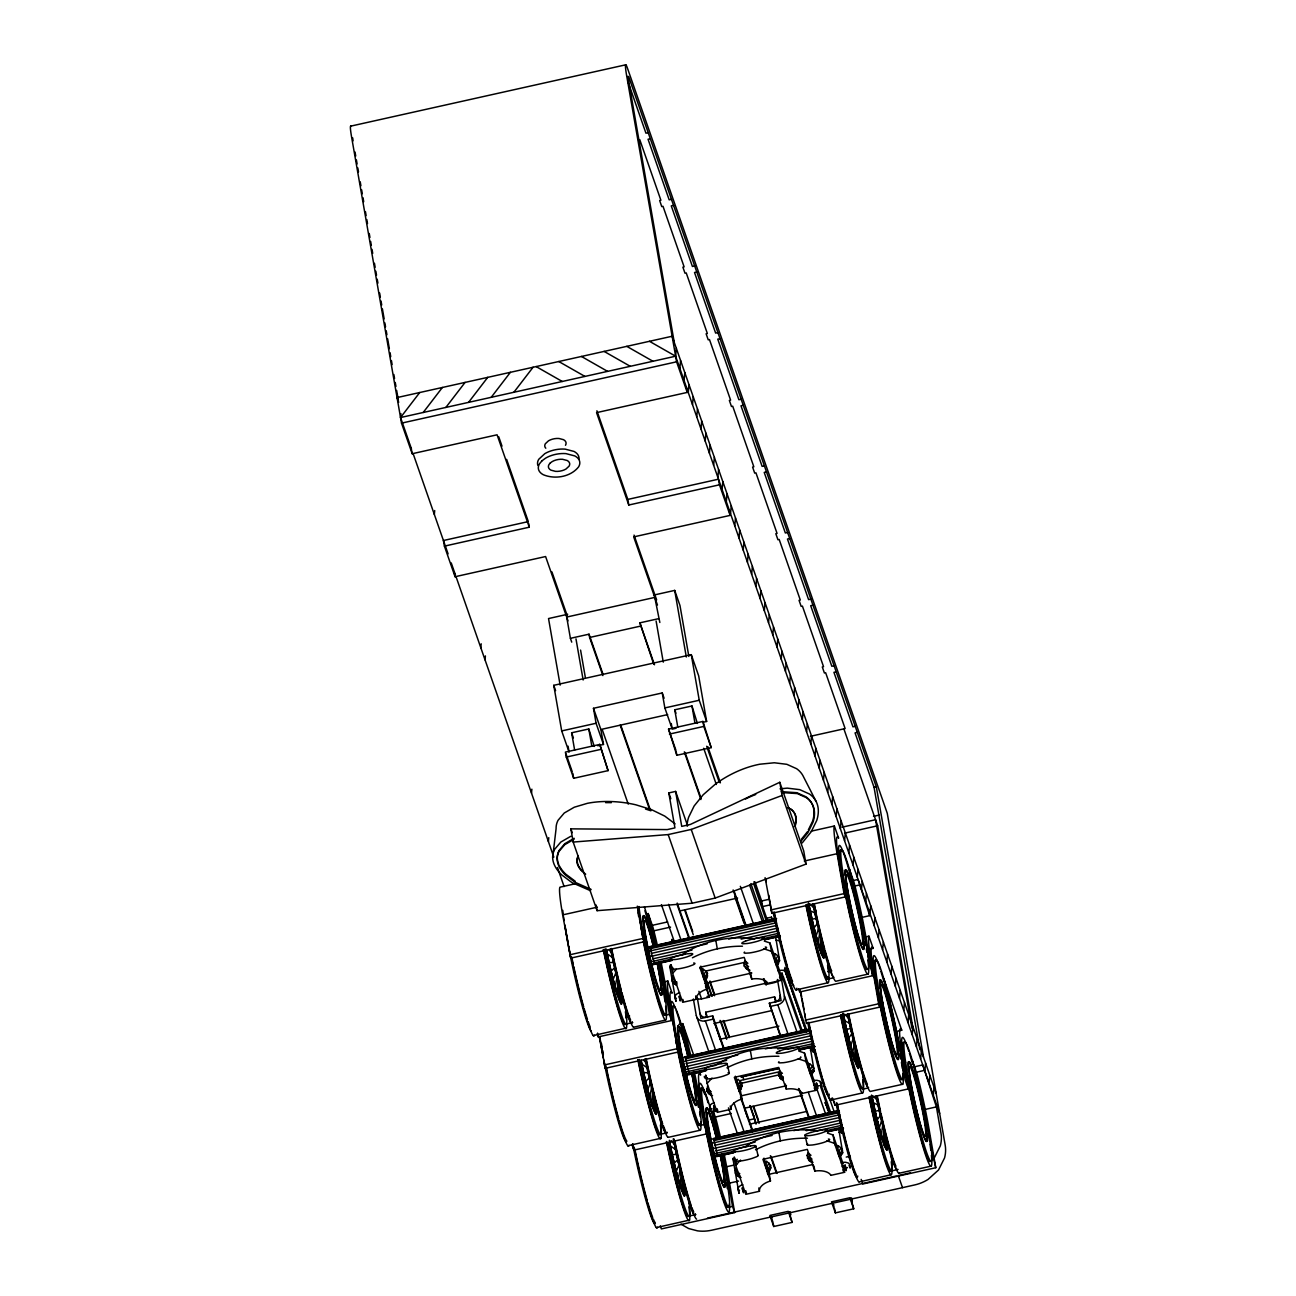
<?xml version="1.0" encoding="UTF-8"?>
<svg xmlns="http://www.w3.org/2000/svg" width="1296" height="1296" viewBox="0 0 1296 1296"><rect width="100%" height="100%" fill="white"/><g stroke="black" fill="none" stroke-linecap="round" stroke-linejoin="round"><path stroke-width="1.5" d="M822.134 952.949L822.215 943.439M856.688 1065.037L856.786 1053.616M885.233 1146.879L885.298 1137.353M619.553 1000.755L619.731 987.439M654.124 1110.931L654.302 1097.615M682.684 1190.862L682.846 1179.457M821.129 953.84L821.632 939.001M855.765 1062.153L856.138 1051.04M884.228 1145.842L884.682 1132.882M618.484 996.592L619.051 984.636M652.957 1108.76L653.719 1092.82M681.502 1190.603L682.247 1174.662M819.655 950.081L820.886 935.275M854.226 1060.258L855.457 1045.451M882.916 1140.237L883.985 1127.293M400.918 413.618L400.545 417.539L409.212 442.39M434.338 514.463L434.711 510.543M480.816 647.725L481.189 643.804M485.028 659.842L485.401 655.922M531.506 793.103L531.878 789.183M548.402 841.574L548.775 837.653M676.35 348.365L675.605 356.206L939.649 1113.41M679.833 368.323L680.578 360.482M684.061 380.441L684.806 372.6M688.289 392.558L689.018 384.718M692.501 404.66L693.247 396.819M696.73 416.777L697.475 408.937M700.958 428.895L701.703 421.054M705.186 441.013L705.915 433.172M709.398 453.13L710.143 445.289M713.626 465.248L714.371 457.407M717.854 477.349L718.6 469.508M722.083 489.467L722.828 481.626M726.311 501.584L727.04 493.744M730.523 513.702L731.268 505.861M734.751 525.82L735.496 517.979M738.979 537.937L739.724 530.096M743.207 550.055L743.936 542.214M747.419 562.156L748.165 554.315M751.648 574.274L752.393 566.433M755.876 586.391L756.621 578.551M760.104 598.509L760.849 590.668M764.332 610.627L765.061 602.786M768.544 622.744L769.289 614.903M772.772 634.862L773.518 627.021M777.001 646.963L777.746 639.122M781.229 659.081L781.958 651.24M785.441 671.198L786.186 663.358M789.669 683.316L790.414 675.475M793.897 695.434L794.642 687.593M798.125 707.551L798.871 699.71M802.354 719.669L803.083 711.828M806.566 731.77L807.311 723.929M810.794 743.888L811.539 736.047M815.022 756.005L815.767 748.165M819.25 768.123L819.979 760.282M823.462 780.241L824.207 772.4M827.69 792.358L828.436 784.517M831.919 804.46L832.664 796.619M836.147 816.577L836.892 808.736M840.375 828.695L841.104 820.854M844.587 840.812L845.332 832.972M848.815 852.93L849.56 845.089M853.043 865.048L853.789 857.207M857.272 877.165L858.001 869.324M861.484 889.267L862.229 881.426M865.712 901.384L866.457 893.543M869.94 913.502L870.685 905.661M874.168 925.619L874.913 917.779M878.396 937.737L879.125 929.896M882.608 949.855L883.354 942.014M886.837 961.972L887.582 954.131M891.065 974.074L891.81 966.233M895.293 986.191L896.022 978.35M899.505 998.309L900.25 990.468M903.733 1010.426L904.478 1002.586M907.961 1022.544L908.707 1014.703M912.19 1034.662L912.935 1026.821M916.418 1046.763L917.147 1038.922M920.63 1058.881L921.375 1051.04M924.858 1070.998L925.603 1063.157M929.086 1083.116L929.831 1075.275M933.314 1095.233L934.043 1087.393M685.39 1074.821L689.278 1073.947L685.147 1056.775L808.979 1029.17M731.527 1152.598L717.709 1156.34L713.642 1138.504L837.475 1110.883M817.922 943.78L819.85 932.197L815.054 913.016L814.471 904.624M616.815 994.081L618.241 980.359M651.175 1106.217L652.617 1092.496M679.72 1188.059L681.145 1174.338M552.663 857.612L556.097 828.565A67.165 33.161 7.6 0 1 558.058 820.303L564.262 813.013L574.258 807.23L587.38 803.326A63.115 31.153 7.6 0 1 635.866 804.816L651.386 809.595L664.767 816.107L675.119 823.9M852.169 1055.884L854.42 1042.389L852.363 1035.083M880.713 1137.726L882.949 1124.215L882.171 1121.526M614.952 987.633L617.155 976.957L611.566 952.803L609.136 949.968M649.523 1097.809L651.726 1087.133M678.067 1179.652L680.254 1168.976M815.557 937.64L818.667 928.163M850.743 1045.921L853.238 1038.339L852.412 1035.164M879.287 1127.763L881.782 1120.165L880.94 1117.006L882.9 1124.134M816.043 910.1L815.054 913.016L818.246 926.575M676.334 985.316L672.332 981.137L673.045 975.92M700.002 967.82L706.028 971.012L707.47 973.312L706.757 978.529L704.619 980.651M748.213 970.169L744.212 965.99L743.969 963.43L744.925 960.773L747.873 963.301M710.856 1095.363L706.871 1091.2L707.584 1085.983M776.515 965.941L779.593 960.725L775.672 937.057M739.174 1091.151L741.28 1088.575L741.992 1083.359L738.007 1079.195L736.371 1082.743M739.433 1177.319L735.448 1173.155L736.16 1167.939M782.735 1080.216L780.192 1078.353L778.491 1073.493L779.463 1070.836L782.411 1073.363M767.75 1173.107L770.828 1167.89L770.585 1165.315L766.584 1161.151L764.948 1164.699M810.194 1047.103L814.131 1070.788L811.037 1075.567M811.312 1162.172L808.769 1160.309L807.068 1155.449L808.04 1152.792L810.988 1155.319M838.771 1129.075L842.708 1152.743L839.614 1157.522M612.49 980.926L615.94 972.648L611.582 952.803M647.06 1091.102L650.511 1082.824L645.538 1059.059L651.305 1085.708M675.589 1172.945L679.055 1164.667L674.681 1144.805L671.02 1140.561M701.849 972.68L703.485 969.133M773.728 957.533L775.364 953.986L771.898 952.673M808.25 1067.596L809.887 1064.048L806.42 1062.72M836.827 1149.552L838.463 1146.004L834.997 1144.692M667.991 943.277L668.072 944.071M680.108 999.815L679.72 999.022M780.257 979.29L779.544 977.054M816.691 1084.185L817.015 1086.453M814.779 1089.337L814.261 1087.83M808.299 829.975L812.56 821.291A62.305 33.307 -28 0 0 805.869 796.765L796.829 792.698L781.391 791.645M706.028 971.012L702.999 975.904L704.311 979.663L707.713 975.872M775.364 953.986L777.908 955.865L774.878 960.757L776.191 964.516L779.593 960.725M740.551 1081.058L737.521 1085.967L738.833 1089.725L742.252 1085.918M809.887 1064.048L812.43 1065.928L809.401 1070.82L810.713 1074.578L814.131 1070.788M766.098 1167.923L769.127 1163.03M838.463 1146.004L841.007 1147.883L837.977 1152.776L839.29 1156.534L842.708 1152.743M934.319 1157.846L940.345 1145.81A39.026 32.886 -19.2 0 0 940.961 1133.044L936.409 1106.897L922.752 1064.939L912.919 1067.143M813.434 928.714L817.42 923.4M848.005 1038.89L851.99 1033.576L848.005 1014.169M876.55 1120.716L880.535 1115.419L876.55 1096.011M419.726 392.526L400.545 417.539L675.605 356.206L649.458 341.302M423.209 412.484L442.39 387.472M445.873 407.43L465.07 382.417M468.553 402.376L487.733 377.363M491.216 397.321L510.397 372.308M513.88 392.267L533.077 367.254M704.117 977.686L707.47 973.312M775.996 962.539L779.35 958.165L777.908 955.865M738.639 1087.733L741.992 1083.359M810.518 1072.586L813.872 1068.212L812.43 1065.928M770.585 1165.315L767.216 1169.705L767.41 1171.681L770.828 1167.89M839.095 1154.558L842.465 1150.184L841.007 1147.883M801.463 839.16L807.457 831.724M800.717 841.541L807.91 832.615L813.013 822.199A62.305 33.307 -28 0 0 806.339 797.656L797.299 793.589L781.861 792.553M802.175 842.967L811.231 831.74L816.723 820.498A67.165 35.899 -28 0 0 809.53 794.043L799.778 789.653L787.255 788.13L780.046 788.843M670.81 964.629L670.129 965.455A6.091 3.24 -9.9 0 0 670.372 967.885M558.997 851.423L564.748 844.684L574.015 839.306M695.709 995.927L696.292 999.281L682.7 1002.31L672.592 973.345L676.22 969.376M735.383 1076.198L740.437 1090.665L741.895 1099.024A15.908 8.489 -9.9 0 0 730.912 1109.311L717.223 1112.357L707.13 1083.407L711.974 1078.11M758.824 1187.946L759.407 1191.283L745.799 1194.329L735.707 1165.363L740.551 1160.066M776.498 965.504L778.637 963.382M739.157 1090.714L741.28 1088.575M767.734 1172.669L769.856 1170.547M610.659 971.498L614.693 967.739M645.23 1081.674L649.264 1077.916M673.758 1163.516L677.808 1159.758L674.698 1144.805M682.085 954.715C702.95 940.734 729.162 935.599 753.916 938.709M716.623 1064.777C737.473 1050.797 763.684 1045.645 788.454 1048.756M745.2 1146.733C766.066 1132.753 792.261 1127.617 817.031 1130.711M570.823 836.276L560.812 842.06L554.623 849.35A67.165 33.161 7.6 0 0 561.67 874.849L572.006 882.625L590.571 890.741M574.144 838.269L564.862 843.647L559.127 850.403A62.305 30.748 7.6 0 0 558.77 864.529M692.42 957.793C707.794 949.903 725.193 946.048 742.462 946.21M726.943 1067.855C742.9 1059.642 760.995 1055.867 778.896 1056.272M755.519 1149.811C771.476 1141.598 789.588 1137.823 807.473 1138.228M779.787 782.282L690.379 824.45L681.728 826.378L675.621 791.419L668.817 792.925L674.924 827.885L667.31 829.586L570.872 828.857L573.172 842.06L597.1 910.683L692.113 903.215L715.181 898.063L806.015 864.108L803.714 850.921L779.787 782.282L782.087 795.469L806.015 864.108M573.172 842.06L668.185 834.575L691.238 829.44L782.087 795.469M710.694 1065.976L706.417 1067.564A12.085 1.733 -13.2 0 0 705.947 1069.427L709.884 1069.184A11.291 1.62 -13.2 0 0 721.111 1066.673L725.387 1065.085A12.085 1.733 -13.2 0 0 725.857 1063.238L721.921 1063.465M811.004 1132.331L806.711 1133.919A12.085 1.733 -13.2 0 0 806.242 1135.782L810.178 1135.539A11.291 1.62 -13.2 0 0 821.405 1133.044L825.682 1131.44A12.085 1.733 -13.2 0 0 826.151 1129.594L822.215 1129.82M816.205 918.265L811.555 919.399L810.729 914.911M846.126 1029.575L850.775 1028.441M874.654 1111.417L879.32 1110.283M593.26 1035.569L626.422 1028.068M627.831 1145.745L660.992 1138.244M656.359 1227.587L689.537 1220.087M795.906 989.933L827.869 982.789M830.477 1100.11L862.439 1092.965M859.021 1181.952L890.968 1174.808M350.746 126.133L625.806 64.8M648.211 132.678L645.943 133.18L628.236 82.426M638.523 139.952L639.77 139.676L660.895 200.248L659.648 200.524L661.754 206.582L663.001 206.307L684.126 266.879L682.879 267.154L685.001 273.213L686.232 272.938L707.357 333.509L706.109 333.785L708.232 339.844L709.479 339.568L730.604 400.14L729.356 400.432L731.462 406.474L732.71 406.199L753.835 466.787L752.587 467.062L754.693 473.121L755.941 472.829L777.065 533.417L775.818 533.693L777.94 539.752L779.188 539.476L800.296 600.048L799.049 600.323L801.171 606.382L802.418 606.107L823.543 666.679L822.296 666.954L824.402 673.013L825.649 672.737L845.122 728.579L810.356 736.322M650.317 138.737L648.049 139.239L669.173 199.827L671.441 199.309M673.547 205.367L671.279 205.87L692.404 266.458L694.672 265.955M696.794 271.998L694.526 272.516L715.635 333.088L717.903 332.586M720.025 338.645L717.757 339.147L738.882 399.719L741.15 399.217M351.038 126.392A23.895 1.766 77.4 0 0 351.653 137.376L401.517 423.144L676.593 361.811L687.253 392.413L596.565 412.63L628.787 505.019L719.474 484.801L730.134 515.387L633.695 536.9L657.461 605.038M401.517 423.144L412.193 453.73L497.081 434.808L529.286 527.197L444.415 546.134L443.426 540.513L528.314 521.591L506.623 459.367M743.256 405.275L740.988 405.778L762.113 466.349L764.381 465.847M596.905 410.783L627.815 499.414L718.486 479.196L719.474 484.801M766.487 471.906L764.219 472.408L785.344 532.98L787.612 532.478M444.415 546.134L455.074 576.72L545.6 556.535L568.021 620.865M789.734 538.537L787.466 539.039L808.591 599.627L810.842 599.108M653.589 595.123L674.698 590.409L679.979 605.54L688.856 656.473M567.697 614.272L548.532 618.548L560.147 685.147M659.842 622.501L654.788 597.407L566.692 617.058L570.402 638.329L589.032 634.181L602.996 674.195M653.751 664.249L639.884 622.841L658.498 618.694M589.032 634.181L589.615 637.47L640.451 626.13M812.965 605.167L810.697 605.686L831.821 666.257L834.089 665.755M568.053 746.172L569.09 752.134L561.703 730.928L553.748 685.325L691.27 654.658L698.674 675.864L706.628 721.467L702.805 722.309M597.748 745.735L603.482 744.455L596.079 723.265L593.471 708.296L662.24 692.955L664.087 698.252M561.703 730.928L596.079 723.265M662.24 692.955L664.848 707.924L699.241 700.261L706.628 721.467M836.195 671.814L833.927 672.316L852.946 726.829L855.214 726.327M574.646 750.125L571.617 732.791L588.805 728.968L594.232 746.447M677.792 727.121L674.762 709.803L691.967 705.964L697.378 723.443M593.471 708.296L600.874 729.486L667.667 714.598M599.789 744.439L565.396 752.101L566.271 757.091L573.658 778.297L608.051 770.634L599.789 744.439L608.051 770.634M668.542 729.097L702.934 721.435L711.196 747.63L676.82 755.293L668.542 729.097L675.945 750.303M676.058 728.271L672.251 729.13L664.848 707.924M566.271 757.091L600.647 749.428M669.416 734.087L703.809 726.424L711.196 747.63M857.32 732.386L855.052 732.888L874.071 787.401L919.836 1049.663M874.071 787.401L876.339 786.899L923.497 1057.099M873.504 816.334L879.401 815.022M575.375 883.742L559.937 887.193A59.648 4.406 77.4 0 0 562.658 914.895L570.775 958.117L644.112 941.755L640.937 923.627A65.011 4.795 77.4 0 1 637.988 907.151M811.215 831.157L834.365 826.006L838.625 838.204A65.011 4.795 77.4 0 0 842.044 878.801L845.203 896.929L771.865 913.275L765.077 877.667M842.044 827.188L875.561 819.72L911.963 1028.327M844.571 833.15L877.667 825.779L913.388 1030.417M562.658 914.895L597.391 907.151M804.281 861.03L837.086 853.708A59.648 4.406 77.4 0 1 834.365 825.989M680.53 910.78L737.618 898.047M651.872 925.425L667.618 921.926M754.969 881.912L761.611 900.963L769.484 899.197L771.865 913.275M852.169 880.778L858.065 879.449L869.713 915.656L861.84 917.406M652.86 931.046L670.567 927.094M770.472 904.819L762.599 906.568L761.611 900.963M855.117 885.946L859.054 885.071M569.624 954.812L642.962 938.45L644.112 941.755M770.715 909.97L844.052 893.624L845.203 896.929M772.124 920.144L771.444 917.163L765.774 918.427A25.288 1.863 77.4 0 0 766.211 922.104M646.655 947.344L776.32 918.443M646.915 947.554L776.596 918.637M646.591 948.008L776.272 919.107M646.736 949.482L776.401 920.581M647.077 951.62L774.781 923.141M650.786 964.516L654.658 963.657L651.434 953.354L777.227 925.295M648.162 956.999L707.081 943.861M728.692 939.049L777.827 928.098M652.698 958.862L691.999 950.098M741.15 939.13L778.491 930.803M649.458 962.102L684.79 954.229M753.575 938.887L779.123 933.185M653.897 963.041L671.587 959.105M761.999 938.952L779.69 934.999M659.583 962.507L665.496 961.195M658.595 962.766L672.349 959.704M768.658 938.239L776.515 936.473M650.462 964.969L672.025 960.158M764.397 939.568L780.127 936.052M650.722 965.18L672.284 960.368M764.672 939.778L780.386 936.263M706.352 970.898L745.378 962.199M663.989 981.882L667.845 981.007L672.106 993.222A65.011 4.795 77.4 0 0 675.524 1033.819L678.683 1051.931L605.345 1068.293L599.206 1036.476M865.08 937.04L868.936 936.182L873.196 948.38A65.011 4.795 77.4 0 0 876.614 988.978L879.773 1007.105L806.436 1023.451L799.972 989.739M705.024 983.437L751.842 973.004M869.341 949.239L873.196 948.38M707.017 996.381L766.066 983.21M695.628 998.082A8.213 6.917 -19.2 0 0 701.557 998.924L709.414 997.11L705.542 984.361M764.105 978.804L766.082 984.474L773.955 982.724A8.213 6.917 -19.2 0 0 778.507 980.23M625.757 1016.858L629.613 1015.999M827.869 971.789L831.821 970.915M625.045 1024.261L632.756 1022.544M665.561 1015.238L669.433 1014.363L671.587 1020.551L598.25 1036.897L597.164 1033.819M827.107 979.209L833.036 977.897M868.142 974.09L836.179 981.169A65.95 5.022 77.5 0 1 813.937 904.576M633.533 1027.21L665.496 1020.082M706.563 1017.214L705.688 1012.225L774.587 996.851L775.802 1000.334M859.621 911.056A71.086 5.249 77.4 0 0 849.22 868.579L853.983 882.252A56.036 4.131 77.4 0 1 865.696 935.793L872.678 975.71L799.681 991.991L798.595 988.897M723.978 1048.253L712.67 1015.837L700.893 1018.478L697.216 997.369M780.565 1037.011L769.338 1003.201L781.132 1000.577L777.438 979.468M678.845 1024.488L682.717 1023.629L694.008 1056.013M723.881 1049.647L713.254 1019.142L705.38 1020.892L715.343 1049.485M769.921 1006.506L777.794 1004.74A8.213 6.917 -19.2 0 0 784.388 996.073L781.213 977.459M713.869 1023.516L770.958 1010.783M604.195 1064.988L677.533 1048.626L678.683 1051.931M719.847 1039.279L778.912 1026.108M805.286 1020.146L878.623 1003.801L879.773 1007.105M806.744 1029.461L801.074 1030.725A25.288 1.863 77.4 0 0 801.268 1032.41M681.534 1057.86L809.239 1029.38M685.082 1057.439L808.915 1029.834M685.228 1058.913L811.021 1030.871M681.68 1061.926L811.345 1033.009M686.054 1063.643L809.887 1036.039M682.781 1067.305L737.764 1055.041M765.272 1048.901L812.446 1038.388M683.429 1070.026L726.619 1060.387M777.713 1048.999L811.134 1041.547M684.077 1072.408L715.473 1065.393M788.195 1049.193L813.742 1043.491M684.628 1074.206L706.207 1069.394M798.579 1048.804L812.333 1045.742M693.214 1073.072L701.071 1071.322M799.34 1049.404L813.094 1046.342M688.954 1074.4L706.644 1070.464M799.016 1049.857L814.747 1046.358M685.341 1075.486L704.943 1071.112M799.276 1050.068L815.006 1046.569M897.869 1031.081L901.741 1030.223L883.807 978.788M740.81 1076.798L777.892 1068.536M741.49 1076.976L778.556 1068.714M740.567 1080.427L777.973 1072.084M739.724 1083.634L778.734 1074.935M741.199 1095.833L786.478 1085.74M712.622 1111.79L716.558 1110.915M802.418 1093.37L816.026 1090.341L814.844 1083.634M745.443 1107.999L802.548 1095.282M715.57 1116.974L731.317 1113.458M915.867 1072.31L923.724 1070.561M659.615 1134.454L667.327 1132.736M700.148 1125.414L704.003 1124.555L707.211 1133.773L633.874 1150.119L631.946 1144.595M862.634 1089.191L868.433 1087.895M902.713 1084.266L870.75 1091.345A65.95 5.022 77.5 0 1 848.507 1014.752M668.104 1137.386L700.067 1130.258M748.489 1120.117L754.385 1118.804L756.038 1124.15M749.461 1124.199L806.549 1111.482M832.405 1097.923L834.98 1105.294L908.302 1088.932L905.143 1070.804A65.011 4.795 77.4 0 1 901.724 1030.174M710.03 1139.573L837.734 1111.093M713.578 1139.168L839.371 1111.109M713.723 1140.642L839.516 1112.584M710.176 1143.639L839.84 1114.722M714.55 1145.356L838.366 1117.751M711.277 1149.017L772.157 1135.442M793.768 1130.63L840.942 1120.1M715.797 1150.88L755.114 1142.116M806.209 1130.711L841.59 1122.822M712.573 1154.12L747.889 1146.247M816.691 1130.906L842.238 1125.203M713.124 1155.935L734.702 1151.123M825.115 1130.954L840.829 1127.455M924.826 1109.489L936.409 1106.897M827.836 1131.133L841.59 1128.055M717.449 1156.129L735.14 1152.176M827.512 1131.586L843.242 1128.071M713.821 1157.198L733.439 1152.824M827.771 1131.797L843.502 1128.281M725.647 1166.951L733.261 1165.25M728.773 1183.264L738.558 1181.093M767.929 1174.532L812.965 1164.505M846.239 1157.085L850.16 1156.21M830.995 1175.326L844.603 1172.297L843.437 1165.59M688.144 1216.28L695.871 1214.563M728.676 1207.24L732.532 1206.382L734.686 1212.57L661.349 1228.916L660.28 1225.822M890.222 1171.228L898.112 1169.462M899.294 1173.188L931.257 1166.108M707.503 1218.078L896.314 1175.99M910.44 1172.848L898.274 1175.553L902.502 1187.671M924.404 1110.883A71.086 5.249 77.4 0 0 912.335 1060.598L917.098 1074.271A56.036 4.131 77.4 0 1 928.811 1127.812L935.777 1167.728L862.78 1184.009L861.16 1179.376M792.099 1222.403L788.243 1211.355L769.889 1215.454L773.728 1226.502L792.099 1222.403L789.134 1211.857M853.74 1208.795L849.884 1197.747L831.53 1201.846L835.369 1212.878L853.74 1208.795L850.775 1198.249M750.627 1145.794L754.564 1145.551A12.085 1.733 -13.2 0 1 754.094 1147.414L749.817 1149.001A11.291 1.62 -13.2 0 1 738.59 1151.512L734.654 1151.739A12.085 1.733 -13.2 0 1 735.124 1149.892L739.4 1148.288A11.291 1.62 -13.2 0 1 750.578 1145.956M608.553 962.442L613.494 962.555M643.124 1072.618L648.065 1072.732M671.668 1154.444L676.609 1154.574M591.138 889.445L575.116 882.301L565.526 875.075A62.305 30.748 7.6 0 1 558.997 851.423M645.538 809.044L650.916 810.794M764.251 941.058L769.937 942.953L779.398 970.105M763.83 948.785L771.395 951.313L781.488 980.278L767.88 983.308A15.925 8.489 -9.9 0 0 751.745 979.031L744.196 957.388L699.791 967.286L707.357 988.978A15.908 8.489 -9.9 0 0 696.373 999.265M798.79 1051.105L804.46 1053L814.552 1081.966M798.352 1058.848L805.918 1061.375L816.026 1090.341M827.366 1133.077L833.036 1134.956L843.145 1163.921M826.929 1140.804L834.494 1143.331L844.603 1172.297M814.325 1051.056L811.879 1050.408A5.702 3.046 -9.9 0 0 810.405 1050.408M842.918 1133.012L840.456 1132.364A5.702 3.046 -9.9 0 0 838.982 1132.38M712.071 1108.906L710.937 1108.469A6.091 3.24 -9.9 0 1 709.884 1105.439L711.569 1103.868A5.702 3.046 -9.9 0 1 714.274 1102.831M787.806 807.845L790.819 809.206A41.618 22.243 -28 0 1 795.29 825.584M745.654 968.29L749.914 970.38L744.212 965.99M673.774 983.437L676.609 984.83M780.192 1078.353L783.027 1079.746M708.313 1093.5L712.557 1095.574M808.769 1160.309L813.013 1162.399M736.889 1175.456L741.134 1177.546M809.239 910.181L815.087 913.113L813.467 904.073M843.809 1020.357L849.658 1023.289L851.942 1033.495M872.338 1102.199L878.202 1105.132L880.486 1115.321M788.486 807.91L791.305 809.433A41.488 22.356 -28.1 0 1 794.416 826.524M626.794 346.356L652.941 361.26M604.114 351.41L630.277 366.314M581.45 356.465L607.597 371.369M558.787 361.519L584.933 376.423M536.123 366.574L562.27 381.478M672.332 981.137L676.917 983.745L676.723 981.769M778.75 1076.053L783.319 1078.661L783.124 1076.668M706.871 1091.2L711.439 1093.808M807.327 1158.008L811.895 1160.617L811.701 1158.64L807.068 1155.449M735.448 1173.155L740.016 1175.764M680.951 1224.153L688.63 1228.527L697.507 1230.86A36.191 30.505 -19.2 0 0 711.731 1230.196L914.652 1184.949A36.191 30.505 -19.2 0 0 928.033 1179.457L938.547 1169.964L944.557 1157.927A39.026 32.886 -19.2 0 0 945.189 1145.162L887.258 813.272L627.458 68.186A23.895 1.766 77.4 0 0 626.713 76.043M606.301 953.257L612.425 957.469M640.872 1063.433L646.996 1067.645M669.416 1145.275L675.54 1149.471M743.969 963.43L748.602 966.622M672.089 978.577L675.167 980.699M778.491 1073.493L781.585 1075.615M706.612 1088.64L711.245 1091.815M735.188 1170.596L739.822 1173.771M585.679 874.12L582.471 871.706A41.618 20.542 7.6 0 1 578.113 855.911M575.246 881.264L565.639 874.055A62.305 30.748 7.6 0 1 559.532 866.133M650.803 946.696L651.434 953.354M713.642 1138.504L714.339 1139.767M810.032 904.025L814.147 908.269M844.603 1014.201L848.718 1018.445L849.658 1023.289M873.131 1096.027L877.262 1100.288L877.878 1103.512M643.707 1060.144L646.137 1062.979M829.813 1113.005L825.066 1102.442L829.537 1113.296M843.372 1171.292L842.837 1169.786M672.332 942.338L672.17 942.338M683.332 1000.885L682.814 999.378M707.114 1052.951L706.693 1051.753L707.033 1052.87M717.79 1110.834L717.158 1108.728M746.447 1192.903L745.735 1190.684M815.848 800.977L802.921 775.64A67.165 35.899 -28 0 0 796.586 768.69L786.85 764.316L774.328 762.777L759.893 764.203A63.115 33.745 -28 0 0 715.165 784.307L703.193 794.756L694.138 805.982L688.646 817.225A67.165 35.899 -28 0 0 687.058 826.07M827.269 1108.631L828.776 1112M806.711 1029.818L806.679 1030.547M805.027 1030.709L804.784 1029.883L805.124 1031M813.71 1083.926L813.742 1085.611M842.287 1165.882L842.189 1166.87M714.533 1110.089L714.355 1109.473M826.443 1104.808L829.1 1111.757M826.378 1103.787L829.748 1113.118M876.339 786.899L629.192 78.165A11.956 0.875 77.4 0 0 628.819 82.085L674.244 342.306M843.874 728.854L877.667 825.779M936.166 1093.451L672.122 336.247L397.062 397.58L398.714 402.311M872.678 975.71L868.077 955.573A71.086 5.249 77.4 0 0 860.042 913.016M908.302 1088.932L905.094 1079.73L902.664 1065.766A71.086 5.249 77.4 0 0 896.281 1031M935.777 1167.728L931.192 1147.592A71.086 5.249 77.4 0 0 924.809 1112.827M634.036 535.102L656.635 599.886M707.794 746.609L720.414 782.816M784.874 967.432L806.598 1029.769M812.527 1046.763L814.504 1052.433M784.534 969.262L806.274 1031.6M706.693 746.269L719.345 782.525M753.948 881.766L767.264 919.949M784.469 969.278L806.193 1031.616M827.933 1093.921L834.43 1112.567M840.278 1129.334L841.574 1133.06M753.802 884.099L766.454 921.407M703.696 748.278L716.315 784.485M750.87 883.58L764.154 921.683M783.432 976.957L802.046 1030.304M819.979 1081.755L830.606 1112.26M781.893 975.694L801.608 1032.248M820.157 1085.432L829.91 1113.394L826.848 1104.565M749.655 885.2L762.842 923.027M784.453 996.057L797.089 1032.28M816.367 1087.571L825.682 1114.268M740.34 886.318L753.527 924.129M777.794 1004.74L788.438 1035.245M808.38 1092.447L817.015 1117.233M674.762 709.803L675.961 713.205M734.54 892.345L745.735 924.469M733.131 889.963L745.654 925.879M639.884 622.841L654.496 664.767M685.066 752.425L701.006 798.158M736.225 899.165L744.212 922.023M764.802 981.104L766.13 984.911M684.304 751.907L700.925 799.551M734.816 896.735L744.115 923.416M763.393 978.674L765.385 984.393M769.338 1003.201L780.646 1035.617M799.259 1088.996L809.239 1117.606M798.514 1088.478L808.477 1117.071M832.972 1203.935L834.089 1207.143M691.238 829.44L715.181 898.063M675.621 791.419L687.593 825.73M668.817 792.925L670.81 798.644M668.185 834.575L692.113 903.215M620.93 725.647L650.171 809.498M685.39 910.505L692.696 931.468M709.981 981.007L714.631 994.34M723.929 1021.021L729.243 1036.265M753.835 1106.784L758.484 1120.117M771.104 1156.324L777.082 1173.479M589.615 637.47L602.899 675.589M620.185 725.128L649.409 808.979M684.628 909.986L693.279 934.756M709.884 982.4L714.533 995.733M723.168 1020.503L729.162 1037.659M742.446 1075.777L743.774 1079.584M753.073 1106.266L759.051 1123.405M770.359 1155.805L776.336 1172.961M706.952 981.121L712.217 996.268M720.803 1020.875L726.748 1037.902M750.514 1106.055L756.022 1123.259M706.855 982.514L711.472 995.765M720.058 1020.373L726.667 1039.311M749.768 1105.553L754.385 1118.804L753.802 1115.516M700.861 966.136L705.899 980.602L707.357 988.978M677.209 903.085L689.731 939.001M677.128 904.495L688.986 938.515M705.461 985.77L709.414 997.11M763.96 1158.154L769.014 1172.621L770.472 1180.98A15.908 8.489 -9.9 0 0 759.488 1191.267M741.895 1099.024L734.33 1077.332L778.734 1067.434L786.283 1089.126A15.925 8.489 -9.9 0 1 802.337 1093.387M770.472 1180.98L762.907 1159.304L807.311 1149.39L814.86 1171.082A15.925 8.489 -9.9 0 1 830.914 1175.342M740.599 1095.914L752.571 1130.225M714.825 1023.581L720.77 1040.623M744.536 1108.76L747.841 1118.221M740.502 1097.307L752.474 1131.619M668.59 904.349L681.113 940.264M698.9 991.31L701.541 998.86M551.918 571.892L567.211 615.713M705.688 1012.225L707.503 1017.441M733.957 1102.864L743.936 1131.473M570.402 638.329L571.73 642.136M602.3 729.81L628.22 804.119M770.78 1215.956L773.015 1222.355M498.717 436.736L502.006 446.164M661.414 904.64L674.455 942.03M696.956 1017.619L708.944 1051.979M728.433 1107.869L737.635 1134.259M707.778 1053.162L707.243 1051.639A25.288 1.863 77.4 0 0 707.357 1052.741M673.029 970.412L671.134 964.969L672.592 973.345M706.919 1078.645L705.672 1075.032L707.13 1083.407M736.76 1164.229L734.249 1156.988L735.707 1165.363M699.322 1071.257L700.65 1075.064A65.011 4.795 77.4 0 0 704.052 1115.662L707.211 1133.773M713.027 1110.575L716.008 1119.096A56.036 4.131 77.4 0 1 720.349 1136.803M571.617 732.791L573.399 737.91M553.748 685.325L555.595 690.622M566.012 753.867L572.184 771.541M570.872 828.857L572.2 832.68M409.601 443.491L411.399 448.691M413.213 453.875L448.092 553.894M451.235 562.918L455.463 575.035M456.062 576.769L553.829 857.142M557.458 867.526L564.1 886.561M833.603 1204.826L833.879 1204.745M616.459 992.509L621.189 1004.173L621.351 994.275A40.759 2.997 77.3 0 1 618.208 997.013A40.759 2.997 77.3 0 1 606.706 951.086M835.466 1112.567L835.126 1111.45L835.207 1112.567M770.602 920.938L770.245 919.82L770.683 921.035M735.545 1134.421L735.399 1134.778M731.333 1135.782L731.187 1136.09M679.055 1164.667L679.849 1167.534L677.792 1159.758M650.511 1082.824L651.321 1085.692M648.551 1094.099L655.76 1114.349L656.116 1106.379M615.924 990.808L612.409 977.929M615.924 972.648L617.123 976.973M816.966 1084.363L816.431 1082.857L816.95 1085.724M817.144 1086.55L817.436 1087.409L817.306 1086.226M782.492 974.932L782.185 974.074L782.33 975.256M780.419 975.386L780.192 975.321M742.802 1189.858L742.511 1189.015L742.657 1190.182M742.932 1191.429L743.224 1191.818M702.853 1054.199L702.529 1053.292L702.61 1054.134M714.177 1107.286L713.659 1105.763L714.161 1108.647M771.8 1217.884L771.476 1216.555M648.065 1092.366L643.577 1073.914M610.999 972.373L611.939 976.082M827.204 1105.407L827.431 1106.298M845.689 1167.34L845.024 1164.812L845.429 1167.275M817.047 1086.161L817.727 1088.689L817.112 1085.384M782.59 975.321L781.909 972.794L782.411 975.677M782.509 976.099L782.849 976.552M742.916 1190.263L742.235 1187.719L743.499 1192.757M714.258 1109.068L714.938 1111.595L714.825 1110.202M812.106 921.1L818.991 947.263L823.802 958.295L823.721 949.271M804.978 1135.183L807.197 1144.627M789.847 1212.457L790.625 1215.081L790.495 1213.688A16.427 1.215 77.4 0 0 790.236 1211.873M755.827 1146.15L758.047 1155.595M727.121 1063.822L729.34 1073.266M672.122 1155.757L679.023 1182.827L684.304 1196.192L684.644 1188.221M608.602 962.021L610.61 970.655M845.267 1166.902L846.304 1170.644L845.365 1166.886M845.413 1167.664L846.013 1169.365L845.883 1168.182M843.728 1168.231L843.226 1166.562L843.453 1168.15M814.973 1086.615L814.649 1084.59L815.233 1086.68M782.314 975.645L783.189 978.626L782.946 976.536M714.226 1109.376L713.902 1107.869M873.002 1103.026L873.844 1106.93M874.168 1108.42L882.09 1139.281L886.901 1150.313L887.225 1144.546M844.457 1021.199L845.3 1025.087M845.624 1026.578L853.562 1057.439L858.373 1068.471L858.697 1062.704M809.465 909.063L810.308 912.967M851.326 1198.152L852.266 1201.473L852.136 1200.08A16.427 1.215 77.4 0 0 851.877 1198.249M849.998 1166.821C850.727 1171.568 848.993 1161.945 849.722 1166.756M669.578 1143.833L671.717 1154.023M641.05 1061.991L643.172 1072.197M608.261 960.32L605.896 948.704M871.463 1095.282L872.581 1101.082M842.918 1013.44L844.036 1019.255M808.348 903.263L809.093 907.135M679.541 998.163C678.343 991.229 680.594 1004.254 680.141 1000.22M868.741 910.051L869.713 915.656M878.623 1003.801L871.657 963.884A59.648 4.406 77.4 0 1 868.936 936.166M837.086 853.708L844.052 893.624M834.284 1101.308L834.98 1105.294M729.162 509.782L730.134 515.387M833.036 1134.956L834.494 1143.331M803.277 1005.307L804.006 1009.487M804.703 1013.488L805.399 1017.473M834.656 1208.747L835.369 1212.878M804.46 1053L805.918 1061.375M686.281 386.791L687.253 392.413M626.713 76.027L676.593 361.811M768.706 895.131L769.192 897.917M813.985 1166.06L814.86 1171.082M780.03 971.903L780.613 975.256M769.937 942.953L771.395 951.313M774.587 996.851L775.462 1001.84M785.408 1084.104L786.283 1089.126M765.515 981.185L766.082 984.474M778.928 1132.461L780.386 1140.836M750.578 972.373L751.745 979.079M691.27 654.658L699.241 700.261M702.934 721.435L703.809 726.424M674.698 590.409L686.313 657.007M691.967 705.964L694.98 723.298M750.352 1050.505L751.81 1058.881M773.258 1223.732L773.728 1226.502M715.829 940.442L717.287 948.818M656.1 621.011L663.277 662.143M671.263 723.508L671.911 727.25M676.237 751.972L676.82 755.293M627.815 499.414L628.787 505.019M730.247 1105.974L730.831 1109.327M712.67 1015.837L713.254 1019.142M733.018 1159.159L738.234 1189.08M734.686 1212.57L727.72 1172.653A56.036 4.131 77.4 0 0 724.415 1155.368M730.102 1192.433L732.532 1206.382M693.376 998.973L696.292 1015.724M701.573 1110.607L704.003 1124.555M669.902 967.14L675.135 997.078M677.533 1048.626L670.567 1008.725A59.648 4.406 77.4 0 1 667.845 981.007M671.587 1020.551L664.621 980.635A56.036 4.131 77.4 0 0 661.316 963.349M669.433 1014.363L666.986 1000.415A71.086 5.249 77.4 0 0 659.794 961.762M637.324 906.147L642.962 938.45M600.874 729.486L603.482 744.455M580.576 650.09L585.355 677.5M575.975 638.879L583.151 680.011M588.805 728.968L591.835 746.285M596.111 905.029L597.1 910.683M572.8 773.307L573.658 778.297M528.638 523.454L529.286 527.197M632.837 1144.141L633.874 1150.119M602.413 1051.542L602.899 1054.328M603.952 1060.306L605.345 1068.293M597.586 1033.106L598.25 1036.897M568.328 944.152L567.599 939.973A65.011 4.795 77.4 0 1 565.153 926.575M568.685 946.145L570.775 958.117M454.426 572.978L455.074 576.72M411.205 448.124L412.193 453.73M355.023 152.021L355.72 156.006M356.416 159.975L357.113 163.944M357.809 167.913L358.49 171.898M360.223 181.829L360.92 185.798M361.616 189.767L362.313 193.736M363.01 197.721L363.69 201.69M365.44 211.621L366.12 215.59M366.817 219.559L367.513 223.544M369.247 233.474L369.943 237.443M370.64 241.412L371.32 245.381M372.017 249.367L372.713 253.336M374.447 263.266L375.143 267.235M375.84 271.22L376.52 275.189M377.217 279.158L377.914 283.127M379.647 293.058L380.344 297.043M381.04 301.012L381.721 304.981M382.417 308.95L384.151 318.881M384.847 322.866L385.544 326.835M386.24 330.804L386.921 334.773M387.617 338.758L389.351 348.689M390.047 352.658L390.744 356.627M391.441 360.596L392.121 364.581M393.854 374.512L394.551 378.481M395.248 382.45L395.944 386.419M396.641 390.404L398.374 400.334M876.566 1096.092L877.262 1100.288M848.038 1014.25L848.718 1018.445M813.434 903.992L814.131 908.172M706.887 1053.178L706.822 1052.822M655.322 1100.531L655.922 1104.451A40.759 2.997 77.3 0 0 655.339 1100.758M672.624 942.322L671.944 939.341A25.288 1.863 77.4 0 0 672.381 943.034M885.638 1137.013L885.67 1145.065M857.093 1055.171L857.142 1063.238M822.523 944.995L822.571 953.046M683.316 1183.037L683.332 1188.691M654.772 1101.195L654.788 1106.865M683.267 1184.641L683.284 1192.109M654.723 1100.936L654.755 1110.267M620.152 988.88L620.185 1000.091M885.524 1136.884L885.524 1140.901M856.996 1055.041L856.996 1059.059M353.095 140.843A11.956 0.875 77.4 0 1 352.706 137.911M565.493 445.289A11.275 6.01 -9.9 0 0 563.533 439.684L558.981 438.485A10.579 5.638 -9.9 0 0 548.483 440.818L545.357 443.734A11.275 6.01 -9.9 0 0 545.794 448.222M537.872 465.394A21.902 11.664 -9.9 0 1 538.715 459.335L544.79 453.665A20.542 10.951 -9.9 0 1 565.186 449.129L574.047 451.445A21.902 11.664 -9.9 0 1 578.956 459.27M679.736 992.785A5.702 3.046 -9.9 0 0 677.047 993.821L675.362 995.393A6.091 3.24 -9.9 0 0 676.415 998.422M786.089 973.96A6.091 3.24 -9.9 0 0 785.02 970.931L782.573 970.283A5.702 3.046 -9.9 0 0 778.167 970.947M775.867 940.361A5.702 3.046 -9.9 0 1 777.341 940.361L779.803 940.993A6.091 3.24 -9.9 0 1 780.629 941.609M693.668 962.993A12.085 1.733 -13.2 0 1 693.198 964.84L688.921 966.427A11.291 1.62 -13.2 0 1 677.695 968.938L673.758 969.181A12.085 1.733 -13.2 0 1 672.997 968.015M765.256 947.02A12.085 1.733 -13.2 0 1 764.786 948.883L760.509 950.47A11.291 1.62 -13.2 0 1 749.282 952.981L745.346 953.208A12.085 1.733 -13.2 0 1 744.584 952.058M771.784 920.16A25.288 1.863 77.4 0 1 771.444 917.163M657.25 944.784A56.036 4.131 77.4 0 0 652.892 927.077L648.13 913.437A71.086 5.249 77.4 0 1 656.327 946.096M823.009 948.461A35.851 2.803 77.2 0 1 818.651 944.347A35.851 2.803 77.2 0 1 808.753 903.28M793.735 985.462A61.171 4.52 77.4 0 1 773.145 912.352M823.721 949.466A40.743 3.013 77.4 0 1 820.19 950.276A40.743 3.013 77.4 0 1 808.915 904.333M827.933 963.025A61.657 4.552 77.4 0 1 823.964 969.862A61.657 4.552 77.4 0 1 807.262 904.316M827.836 976.601A61.657 4.552 77.4 0 1 806.128 904.576M792.553 981.428A61.171 4.52 77.4 0 1 788.033 968.29M787.482 966.443A61.171 4.52 77.4 0 1 777.179 925.684M776.758 923.74A61.171 4.52 77.4 0 1 774.279 912.092M796.829 988.232A65.95 4.876 77.4 0 1 773.971 912.416M828.841 977.605A65.95 4.876 77.4 0 1 821.632 968.193A65.95 4.876 77.4 0 1 805.934 905.288M827.577 965.374A65.95 4.876 77.4 0 1 828.371 971.692M846.547 870.896A40.759 3.24 77.3 0 1 862.375 933.088A40.759 3.24 77.3 0 1 856.186 930.026M855.684 928.228A40.759 3.24 77.3 0 1 849.382 901.611M849.042 899.926A40.759 3.24 77.3 0 1 847.179 890.239M846.288 885.006A40.759 3.24 77.3 0 1 845.818 881.847M845.041 875.383A40.759 3.24 77.3 0 1 845.429 869.713M867.089 969.392A61.171 4.649 77.5 0 1 848.054 905.985A61.171 4.649 77.5 0 1 841.671 851.197M833.976 977.281A61.657 4.698 77.5 0 1 812.965 903.976M831.19 970.169A61.657 4.698 77.5 0 1 825.244 950.989M824.726 949.126A61.657 4.698 77.5 0 1 814.099 903.717M867.915 959.963A65.95 5.022 77.5 0 1 856.867 944.152A65.95 5.022 77.5 0 1 838.642 851.731A65.95 5.022 77.5 0 1 853.886 888.797M857.79 905.272A65.95 5.022 77.5 0 1 859.037 910.894M859.847 914.652A65.95 5.022 77.5 0 1 861.403 922.088M862.504 927.563A65.95 5.022 77.5 0 1 863.201 931.16M863.865 934.675A65.95 5.022 77.5 0 1 864.497 938.093M865.161 941.803A65.95 5.022 77.5 0 1 865.777 945.416M866.344 948.883A65.95 5.022 77.5 0 1 866.846 952.139M657.104 963.122A35.851 2.835 77.3 0 1 657.461 984.539A35.851 2.835 77.3 0 1 644.485 926.915A35.851 2.835 77.3 0 1 653.427 946.777M657.526 963.155A40.759 3.224 77.3 0 1 658.255 988.848A40.759 3.224 77.3 0 1 643.383 923.06A40.759 3.224 77.3 0 1 653.621 945.934M665.626 1006.36A65.95 4.892 77.4 0 1 660.701 1010.119A65.95 4.892 77.4 0 1 643.334 941.706M638.669 916.596A65.95 4.892 77.4 0 1 638.086 912.854M644.954 910.813A65.95 4.892 77.4 0 1 648.178 922.201M648.713 924.259A65.95 4.892 77.4 0 1 651.677 935.825M658.919 967.772A65.95 4.892 77.4 0 1 659.664 971.433M661.559 981.202A65.95 4.892 77.4 0 1 662.272 985.041M662.936 988.718A65.95 4.892 77.4 0 1 665.042 1001.938M658.546 962.102A61.171 4.536 77.4 0 1 661.446 1006.749A61.171 4.536 77.4 0 1 638.944 906.503M644.436 907.022A61.171 4.536 77.4 0 1 655.063 946.485M665.269 1013.602A61.171 4.536 77.4 0 1 643.61 941.236M643.221 939.357A61.171 4.536 77.4 0 1 642.136 933.784M641.455 930.172A61.171 4.536 77.4 0 1 640.823 926.672M640.192 923.108A61.171 4.536 77.4 0 1 639.592 919.431M639.041 915.964A61.171 4.536 77.4 0 1 637.81 906.746M647.384 920.905A61.171 4.536 77.4 0 1 648.907 926.543M661.673 990.29A40.856 3.029 77.4 0 1 653.216 971.676A40.856 3.029 77.4 0 1 643.075 917.73A40.856 3.029 77.4 0 1 653.281 945.61M657.833 966.298A40.856 3.029 77.4 0 1 661.559 988.945M632.254 1021.815A61.657 4.568 77.4 0 1 610.497 948.769M630.65 1020.163A61.657 4.568 77.4 0 1 621.886 992.606M621.383 990.646A61.657 4.568 77.4 0 1 611.631 948.51M633.533 1027.161A65.95 4.892 77.4 0 1 611.372 948.834M620.8 995.814A35.851 2.819 77.2 0 1 616.086 989.545A35.851 2.819 77.2 0 1 606.528 949.919M625.514 1023.629A61.657 4.536 77.3 0 1 603.563 949.498M625.093 1004.789A61.657 4.536 77.3 0 1 622.21 1017.004A61.657 4.536 77.3 0 1 604.697 949.239M591.106 1031.13A61.171 4.487 77.3 0 1 577.546 988.119A61.171 4.487 77.3 0 1 564.959 925.036M590.215 1027.064A61.171 4.487 77.3 0 1 588.222 1021.718M587.477 1019.515A61.171 4.487 77.3 0 1 584.188 1008.709M583.702 1006.96A61.171 4.487 77.3 0 1 573.788 966.751M573.367 964.807A61.171 4.487 77.3 0 1 571.747 957.112M594.475 1035.261A65.95 4.844 77.3 0 1 571.325 956.902M626.648 1023.467A65.95 4.844 77.3 0 1 619.294 1013.699A65.95 4.844 77.3 0 1 603.272 949.676M625.401 1011.739A65.95 4.844 77.3 0 1 626.276 1018.753M564.181 920.549A65.011 4.795 77.4 0 1 563.614 916.855M563.144 913.437A65.011 4.795 77.4 0 1 562.756 910.327M766.26 881.734A65.011 4.795 77.4 0 1 765.742 878.656M682.717 1023.613A71.086 5.249 77.4 0 1 690.898 1056.272M694.364 1071.954A71.086 5.249 77.4 0 1 701.557 1110.559M883.791 978.772A71.086 5.249 77.4 0 1 890.644 1005.631M891.097 1007.559A71.086 5.249 77.4 0 1 895.876 1029.056M802.937 1003.574A65.011 4.795 77.4 0 1 801.981 998.422M801.673 996.754A65.011 4.795 77.4 0 1 800.831 991.91M713.043 1112.081A71.086 5.249 77.4 0 1 719.442 1138.099M722.909 1153.78A71.086 5.249 77.4 0 1 730.085 1192.385M601.846 1048.415A65.011 4.795 77.4 0 1 600.89 1043.264M600.583 1041.595A65.011 4.795 77.4 0 1 599.724 1036.751A61.171 4.487 77.3 0 0 603.288 1058.038M705.721 1078.531A6.091 3.24 -9.9 0 1 704.36 1076.36M818.926 1085.594A5.702 3.046 -9.9 0 1 817.663 1086.194M820.611 1084.023A6.091 3.24 -9.9 0 0 819.558 1080.994L817.096 1080.346A5.702 3.046 -9.9 0 0 812.689 1080.994M691.675 1073.299A35.851 2.835 77.3 0 1 692.032 1094.715A35.851 2.835 77.3 0 1 679.055 1037.092A35.851 2.835 77.3 0 1 687.998 1056.953M692.096 1073.331A40.759 3.224 77.3 0 1 692.825 1099.024A40.759 3.224 77.3 0 1 677.954 1033.252A40.759 3.224 77.3 0 1 688.192 1056.11M700.78 1122.142A65.95 4.892 77.4 0 1 693.943 1116.277A65.95 4.892 77.4 0 1 677.16 1048.253M676.382 1044.252A65.95 4.892 77.4 0 1 675.621 1040.299M671.312 1013.099A65.95 4.892 77.4 0 1 675.475 1008.563M676.204 1010.588A65.95 4.892 77.4 0 1 683.284 1034.435M683.77 1036.282A65.95 4.892 77.4 0 1 687.236 1050.035M692.696 1074.222A65.95 4.892 77.4 0 1 693.49 1077.948M695.385 1087.425A65.95 4.892 77.4 0 1 696.13 1091.378M697.864 1100.936A65.95 4.892 77.4 0 1 698.819 1106.8M699.613 1112.114A65.95 4.892 77.4 0 1 700.196 1116.536M693.117 1072.278A61.171 4.536 77.4 0 1 695.887 1116.536A61.171 4.536 77.4 0 1 673.418 1015.837A61.171 4.536 77.4 0 1 689.634 1056.661M699.84 1123.778A61.171 4.536 77.4 0 1 688.241 1094.796A61.171 4.536 77.4 0 1 673.142 1022.917M672.851 1020.811A61.171 4.536 77.4 0 1 672.721 1006.133M697.88 1103.819A61.171 4.536 77.4 0 1 698.398 1107.189M691.724 1073.088A40.856 3.029 77.4 0 1 692.809 1099.219A40.856 3.029 77.4 0 1 678.035 1033.252A40.856 3.029 77.4 0 1 687.852 1055.803M666.824 1131.991A61.657 4.568 77.4 0 1 645.068 1058.945M665.221 1130.339A61.657 4.568 77.4 0 1 663.358 1125.706M662.645 1123.713A61.657 4.568 77.4 0 1 646.202 1058.686M668.104 1137.337A65.95 4.892 77.4 0 1 645.943 1059.01M811.912 1048.367A25.288 1.863 77.4 0 1 812.219 1050.133M780.16 995.409A6.14 5.168 -19.2 0 1 775.251 1001.938M710.662 1066.138A11.291 1.62 -13.2 0 1 721.872 1063.643M728.06 1072.683A12.085 1.733 -13.2 0 1 727.591 1074.53L723.314 1076.134A11.291 1.62 -13.2 0 1 712.103 1078.628L708.167 1078.871A12.085 1.733 -13.2 0 1 707.405 1077.705M885.703 1136.867A35.851 2.803 77.2 0 1 882.398 1138.325A35.851 2.803 77.2 0 1 871.852 1095.298M857.709 1175.958A61.171 4.52 77.4 0 1 836.26 1104.37M887.144 1144.417A40.743 3.013 77.4 0 1 882.77 1140.674A40.743 3.013 77.4 0 1 872.014 1096.351M890.741 1152.889A61.657 4.552 77.4 0 1 887.355 1162.658A61.657 4.552 77.4 0 1 870.361 1096.335M890.174 1170.58A61.657 4.552 77.4 0 1 869.227 1096.594M856.235 1174.694A61.171 4.52 77.4 0 1 853.708 1168.295M853.222 1166.886A61.171 4.52 77.4 0 1 851.148 1160.309M850.597 1158.462A61.171 4.52 77.4 0 1 843.421 1131.295M842.967 1129.399A61.171 4.52 77.4 0 1 837.394 1104.111M859.005 1181.887A65.95 4.876 77.4 0 1 836.714 1102.604M891.243 1161.734A65.95 4.876 77.4 0 1 886.253 1164.812A65.95 4.876 77.4 0 1 869.049 1097.307M810.956 1132.493A11.291 1.62 -13.2 0 1 822.182 1129.999M828.371 1139.038A12.085 1.733 -13.2 0 1 827.901 1140.901L823.608 1142.489A11.291 1.62 -13.2 0 1 812.398 1144.984L808.461 1145.227A12.085 1.733 -13.2 0 1 807.7 1144.076M908.464 1070.366A40.759 3.24 77.3 0 1 913.972 1074.74A40.759 3.24 77.3 0 1 926.105 1129.091A40.759 3.24 77.3 0 1 922.185 1131.862M921.634 1130.128A40.759 3.24 77.3 0 1 916.807 1112.551M916.402 1110.883A40.759 3.24 77.3 0 1 914.377 1102.28M913.988 1100.563A40.759 3.24 77.3 0 1 910.294 1082.241M909.97 1080.459A40.759 3.24 77.3 0 1 909.144 1075.405M930.204 1161.41A61.171 4.649 77.5 0 1 912.886 1105.796A61.171 4.649 77.5 0 1 903.328 1042.211M895.957 1166.238A61.657 4.698 77.5 0 1 891.292 1153.165M890.822 1151.626A61.657 4.698 77.5 0 1 880.988 1113.377M880.551 1111.433A61.657 4.698 77.5 0 1 877.214 1095.736M897.091 1169.3A61.657 4.698 77.5 0 1 876.08 1095.995M931.403 1155.303A65.95 5.022 77.5 0 1 921.91 1143.104A65.95 5.022 77.5 0 1 903.199 1057.001A65.95 5.022 77.5 0 1 908.771 1051.105M909.436 1053.243A65.95 5.022 77.5 0 1 912.546 1063.838M914.539 1071.176A65.95 5.022 77.5 0 1 916.013 1076.895M918.313 1086.178A65.95 5.022 77.5 0 1 920.047 1093.581M922.136 1102.896A65.95 5.022 77.5 0 1 924.129 1112.276M925.96 1121.38A65.95 5.022 77.5 0 1 926.656 1124.944M928.584 1135.652A65.95 5.022 77.5 0 1 929.443 1140.901M929.961 1144.157A65.95 5.022 77.5 0 1 930.803 1150.151M899.278 1173.139A65.95 5.022 77.5 0 1 877.036 1096.594M767.329 1173.123A15.908 8.489 -9.9 0 1 768.982 1172.572M857.174 1055.025A35.851 2.803 77.2 0 1 853.853 1056.483A35.851 2.803 77.2 0 1 843.323 1013.472M829.181 1094.116A61.171 4.52 77.4 0 1 807.716 1022.528M858.616 1062.59A40.743 3.013 77.4 0 1 854.242 1058.848A40.743 3.013 77.4 0 1 843.485 1014.509M862.213 1071.047A61.657 4.552 77.4 0 1 858.811 1080.815A61.657 4.552 77.4 0 1 841.833 1014.509M861.646 1088.753A61.657 4.552 77.4 0 1 840.699 1014.752M827.69 1092.852A61.171 4.52 77.4 0 1 825.179 1086.453M824.693 1085.044A61.171 4.52 77.4 0 1 822.604 1078.466M822.053 1076.62A61.171 4.52 77.4 0 1 814.892 1049.452M814.439 1047.557A61.171 4.52 77.4 0 1 808.85 1022.269M831.4 1098.409A65.95 4.876 77.4 0 1 808.542 1022.609M862.715 1079.892A65.95 4.876 77.4 0 1 857.709 1082.986A65.95 4.876 77.4 0 1 840.505 1015.465M720.22 1155.141A35.851 2.835 77.3 0 1 720.576 1176.557A35.851 2.835 77.3 0 1 707.584 1118.918A35.851 2.835 77.3 0 1 716.542 1138.795M720.625 1155.173A40.759 3.224 77.3 0 1 721.354 1180.867A40.759 3.224 77.3 0 1 706.498 1115.078A40.759 3.224 77.3 0 1 716.737 1137.953M729.324 1203.984A65.95 4.892 77.4 0 1 722.488 1198.12A65.95 4.892 77.4 0 1 705.704 1130.096M704.911 1126.078A65.95 4.892 77.4 0 1 704.165 1122.142M699.856 1094.942A65.95 4.892 77.4 0 1 708.07 1102.831M712.314 1118.108A65.95 4.892 77.4 0 1 715.279 1129.853M721.24 1156.064A65.95 4.892 77.4 0 1 723.136 1165.25M723.913 1169.267A65.95 4.892 77.4 0 1 724.675 1173.22M726.392 1182.778A65.95 4.892 77.4 0 1 727.364 1188.626M721.645 1154.12A61.171 4.536 77.4 0 1 724.415 1198.379A61.171 4.536 77.4 0 1 701.962 1097.68A61.171 4.536 77.4 0 1 718.162 1138.504M728.384 1205.62A61.171 4.536 77.4 0 1 719.005 1184.787A61.171 4.536 77.4 0 1 704.246 1120.424M703.631 1117.006A61.171 4.536 77.4 0 1 701.897 1106.33M701.379 1102.637A61.171 4.536 77.4 0 1 701.266 1087.976M702.967 1090.26A61.171 4.536 77.4 0 1 704.765 1094.553M720.252 1154.93A40.856 3.029 77.4 0 1 721.337 1181.061A40.856 3.029 77.4 0 1 706.563 1115.095A40.856 3.029 77.4 0 1 716.38 1137.629M695.353 1213.834A61.657 4.568 77.4 0 1 673.223 1138.876M693.765 1212.181A61.657 4.568 77.4 0 1 691.886 1207.548M691.189 1205.555A61.657 4.568 77.4 0 1 674.746 1140.529M696.632 1219.163A65.95 4.892 77.4 0 1 674.098 1139.022M879.919 988.524A40.759 3.24 77.3 0 1 886.253 995.701A40.759 3.24 77.3 0 1 898.16 1051.979A40.759 3.24 77.3 0 1 891.227 1041.952M890.757 1040.202A40.759 3.24 77.3 0 1 888.262 1030.709M887.857 1029.04A40.759 3.24 77.3 0 1 885.832 1020.438M885.443 1018.721A40.759 3.24 77.3 0 1 881.75 1000.415M881.442 998.617A40.759 3.24 77.3 0 1 880.616 993.562M901.66 1079.568A61.171 4.649 77.5 0 1 882.625 1016.161A61.171 4.649 77.5 0 1 876.242 961.373M867.413 1084.396A61.657 4.698 77.5 0 1 862.747 1071.338M862.277 1069.799A61.657 4.698 77.5 0 1 852.46 1031.535M852.023 1029.591A61.657 4.698 77.5 0 1 848.669 1013.893M868.547 1087.457A61.657 4.698 77.5 0 1 847.535 1014.152M902.858 1073.461A65.95 5.022 77.5 0 1 893.365 1061.262A65.95 5.022 77.5 0 1 874.67 975.159A65.95 5.022 77.5 0 1 880.227 969.278M880.907 971.401A65.95 5.022 77.5 0 1 884.018 982.012M884.552 983.956A65.95 5.022 77.5 0 1 887.485 995.069M891.081 1009.876A65.95 5.022 77.5 0 1 891.94 1013.602M893.608 1021.07A65.95 5.022 77.5 0 1 895.601 1030.433M897.431 1039.538A65.95 5.022 77.5 0 1 899.068 1048.27M900.04 1053.81A65.95 5.022 77.5 0 1 900.914 1059.059M901.417 1062.315A65.95 5.022 77.5 0 1 902.259 1068.309M683.624 1184.641A35.851 2.819 77.2 0 1 679.655 1183.005A35.851 2.819 77.2 0 1 669.335 1140.269M688.613 1215.648A61.657 4.536 77.3 0 1 666.679 1141.501M688.208 1196.807A61.657 4.536 77.3 0 1 685.487 1209.492A61.657 4.536 77.3 0 1 668.201 1143.185M684.693 1188.4A40.759 2.997 77.3 0 1 680.967 1188.027A40.759 2.997 77.3 0 1 669.821 1143.104M632.578 1143.736A61.171 4.487 77.3 0 0 655.371 1222.922A61.171 4.487 77.3 0 1 653.33 1219.082M652.714 1217.543A61.171 4.487 77.3 0 1 650.592 1211.533M650.074 1209.946A61.171 4.487 77.3 0 1 647.87 1202.72M647.303 1200.728A61.171 4.487 77.3 0 1 634.846 1149.131M657.59 1227.28A65.95 4.844 77.3 0 1 634.052 1147.073M688.937 1206.868A65.95 4.844 77.3 0 1 684.045 1210.691A65.95 4.844 77.3 0 1 666.371 1141.695M800.669 1056.92A12.085 1.733 -13.2 0 1 799.195 1058.573L794.902 1060.16A11.291 1.62 -13.2 0 1 783.691 1062.671L779.755 1062.898A12.085 1.733 -13.2 0 1 778.993 1061.748M654.853 1100.903A35.851 2.819 77.2 0 1 651.613 1102.685A35.851 2.819 77.2 0 1 641.099 1060.096M660.085 1133.806A61.657 4.536 77.3 0 1 638.134 1059.674M659.664 1114.965A61.657 4.536 77.3 0 1 656.78 1127.18A61.657 4.536 77.3 0 1 639.268 1059.415M656.149 1106.573A40.759 2.997 77.3 0 1 652.439 1106.185A40.759 2.997 77.3 0 1 641.277 1061.262M603.693 1060.079A61.171 4.487 77.3 0 0 626.827 1141.079A61.171 4.487 77.3 0 1 619.342 1120.878M618.759 1118.885A61.171 4.487 77.3 0 1 606.317 1067.288M629.046 1145.437A65.95 4.844 77.3 0 1 605.524 1065.247M603.369 1054.264A65.95 4.844 77.3 0 1 602.672 1050.489M602.024 1046.844A65.95 4.844 77.3 0 1 601.425 1043.393M660.393 1125.025A65.95 4.844 77.3 0 1 655.501 1128.848A65.95 4.844 77.3 0 1 637.843 1059.853M705.38 1020.956A8.213 6.917 -19.2 0 1 696.373 1015.708M706.79 1017.198A6.14 5.168 -19.2 0 1 700.051 1013.278M742.851 1184.787A5.702 3.046 -9.9 0 0 740.162 1185.824L738.461 1187.395A6.091 3.24 -9.9 0 0 739.53 1190.425M734.297 1160.503A6.091 3.24 -9.9 0 1 732.937 1158.332M847.503 1167.55A5.702 3.046 -9.9 0 1 846.239 1168.166M849.188 1165.979A6.091 3.24 -9.9 0 0 848.135 1162.949L845.672 1162.301A5.702 3.046 -9.9 0 0 841.266 1162.966M738.752 1091.167A15.908 8.489 -9.9 0 1 740.405 1090.616M757.771 1155.206A12.085 1.733 -13.2 0 1 756.297 1156.858L752.02 1158.446A11.291 1.62 -13.2 0 1 740.81 1160.957L736.873 1161.184A12.085 1.733 -13.2 0 1 737.343 1159.337M581.823 870.523A41.488 20.282 7.7 0 1 578.113 856.575M605.605 802.645A59.017 29.128 7.6 0 1 611.356 802.661M745.508 798.984A63.115 33.745 -28 0 1 755.746 794.48M675.2 997.936L675.929 1001.192L675.2 997.936M709.738 1107.983L710.451 1111.255L709.787 1108.048M786.397 973.134L787.109 976.406L786.397 973.134M738.315 1189.955L739.028 1193.211L738.315 1189.955M820.919 1083.197L821.632 1086.469L820.967 1083.262M541.939 460.841L539.492 463.822A21.902 11.664 -9.9 0 0 543.299 474.725C554.931 479.585 570.629 477.009 578.632 466.835A21.902 11.664 -9.9 0 0 574.825 455.933L565.963 453.616A20.542 10.951 -9.9 0 0 545.567 458.168L541.939 460.841M550.249 463.012L548.986 464.551A11.275 6.01 -9.9 0 0 550.946 470.156L555.498 471.355A10.579 5.638 -9.9 0 0 565.996 469.022L569.122 466.106A11.275 6.01 -9.9 0 0 567.178 460.501L562.61 459.302A10.579 5.638 -9.9 0 0 552.112 461.635L550.249 463.012M673.904 957.096L672.025 957.874A12.085 1.733 -13.2 0 0 671.555 959.72L675.491 959.494A11.291 1.62 -13.2 0 0 686.702 956.983L690.979 955.395A12.085 1.733 -13.2 0 0 691.448 953.532L687.512 953.775A11.291 1.62 -13.2 0 0 676.301 956.27L673.904 957.096M745.492 941.123L743.612 941.9A12.085 1.733 -13.2 0 0 743.143 943.763L747.079 943.52A11.291 1.62 -13.2 0 0 758.29 941.026L762.583 939.438A12.085 1.733 -13.2 0 0 763.052 937.575L759.116 937.818A11.291 1.62 -13.2 0 0 747.889 940.313L745.492 941.123M779.9 1050.813L778.005 1051.607A12.085 1.733 -13.2 0 0 777.551 1053.454L781.472 1053.227A11.291 1.62 -13.2 0 0 792.698 1050.716L796.975 1049.128A12.085 1.733 -13.2 0 0 797.445 1047.265L793.508 1047.508A11.291 1.62 -13.2 0 0 782.298 1050.003L779.9 1050.813M813.515 1052.384L812.187 1048.594L813.451 1052.384M848.038 892.49A35.851 2.851 77.3 0 0 862.31 944.428A35.851 2.851 77.3 0 0 852.865 891.486A35.851 2.851 77.3 0 0 848.038 892.49M842.546 870.248A61.171 4.649 77.5 0 0 866.765 968.144A61.171 4.649 77.5 0 0 855.052 890.239A61.171 4.649 77.5 0 0 842.546 870.248M846.612 883.289A40.856 3.11 77.5 0 0 862.796 948.688A40.856 3.11 77.5 0 0 854.955 896.654A40.856 3.11 77.5 0 0 846.612 883.289M911.153 1084.509A35.851 2.851 77.3 0 0 925.409 1136.446A35.851 2.851 77.3 0 0 915.98 1083.505A35.851 2.851 77.3 0 0 911.153 1084.509M905.645 1062.25A61.171 4.649 77.5 0 0 929.88 1160.163A61.171 4.649 77.5 0 0 918.151 1082.257A61.171 4.649 77.5 0 0 905.645 1062.25M909.711 1075.307A40.856 3.11 77.5 0 0 925.895 1140.707A40.856 3.11 77.5 0 0 918.07 1088.672A40.856 3.11 77.5 0 0 909.711 1075.307M882.608 1002.667A35.851 2.851 77.3 0 0 896.881 1054.604A35.851 2.851 77.3 0 0 887.436 1001.662A35.851 2.851 77.3 0 0 882.608 1002.667M877.117 980.424A61.171 4.649 77.5 0 0 901.336 1078.337A61.171 4.649 77.5 0 0 889.623 1000.415A61.171 4.649 77.5 0 0 877.117 980.424M881.183 993.465A40.856 3.11 77.5 0 0 897.367 1058.864A40.856 3.11 77.5 0 0 889.526 1006.83A40.856 3.11 77.5 0 0 881.183 993.465"/></g></svg>
